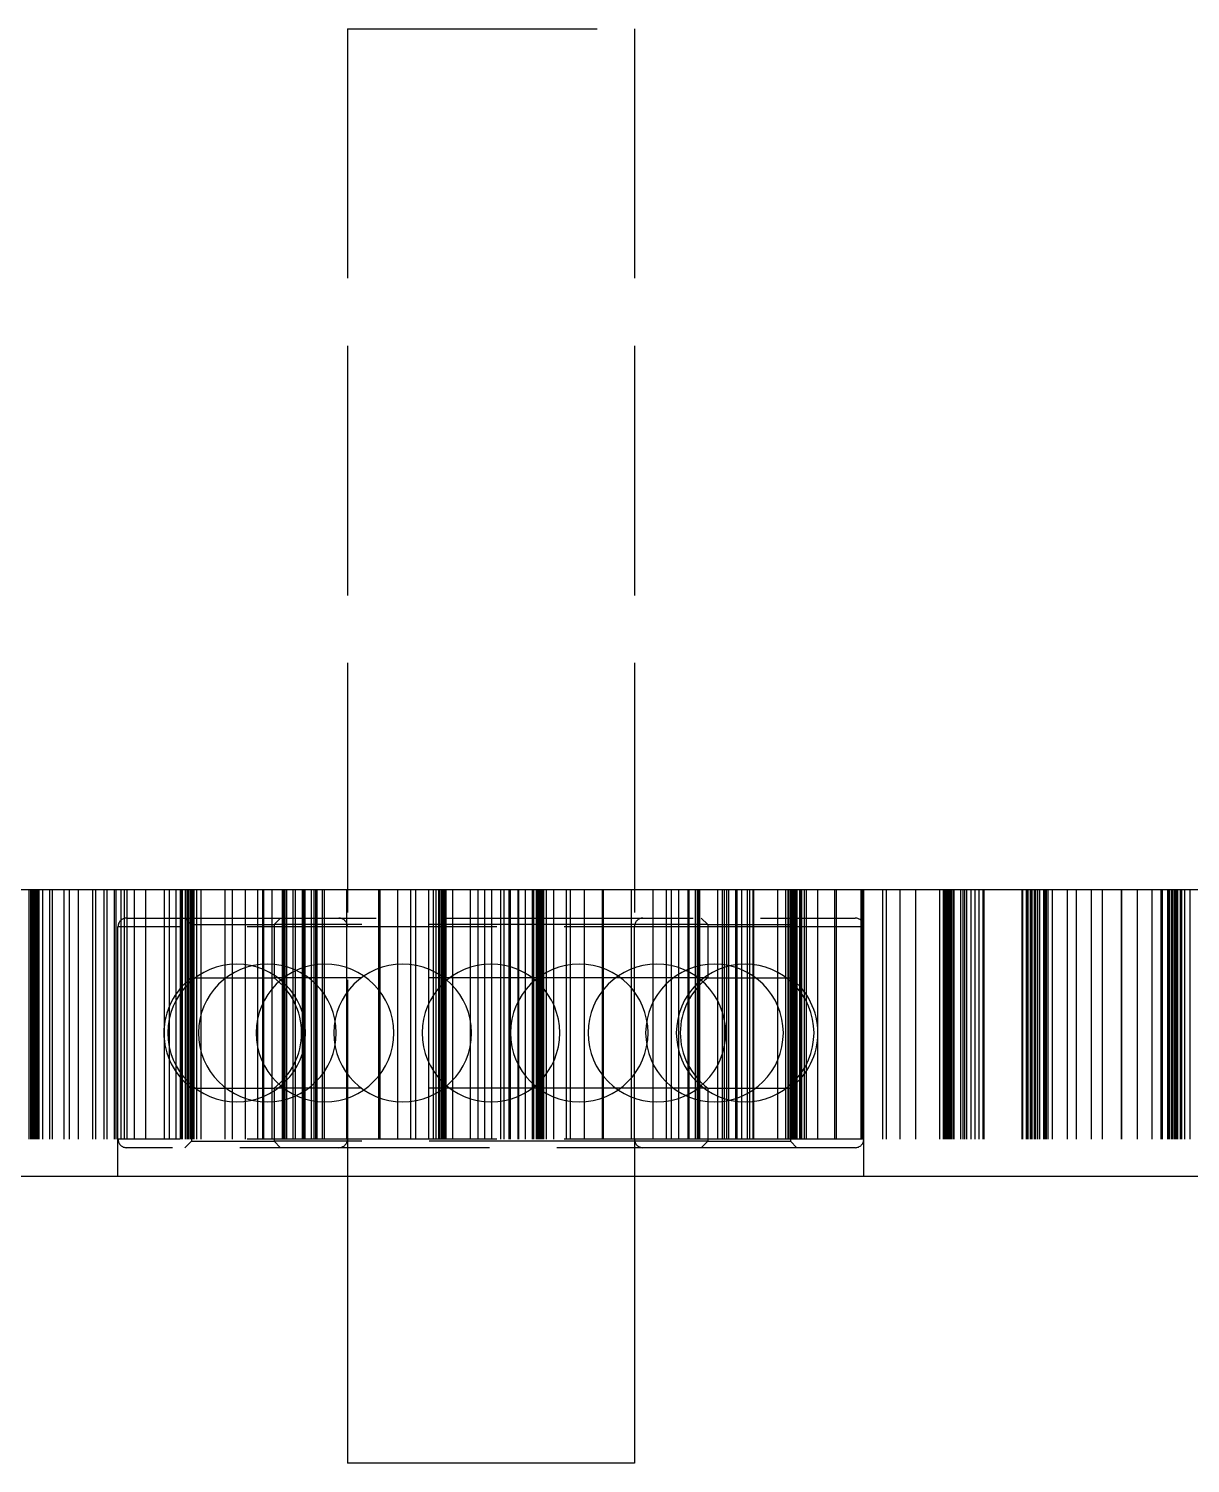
# Model space of a CAD drawing. Extents: x -3282 to 4846, y -1718 to 1845.
# Drawn here: x 4278.6 to 4319, y -477.9 to -427.9 of the extents above; entities that cross this region are included whole.
import ezdxf

# ---------------------------------------------------------------- set-up
doc = ezdxf.new("R2010")
doc.units = 0
doc.linetypes.add('DASHED', pattern=[11.05, 8.7, -2.35])
doc.linetypes.add('DOT', pattern=[2.2, 1.1, -1.1])
doc.layers.get('0').update_dxf_attribs({"linetype": 'CONTINUOUS'})
doc.layers.add('INVISIBLE', color=6, linetype='DOT')

msp = doc.modelspace()

# ---------------------------------------------------------------- linework, layer by layer
at = {"color": 1}
for p, q in [((4218.41165, -457.895823), (4526.803805, -457.895823)), ((4526.803805, -467.895823), (4218.41165, -467.895823)), ((4289.665441, -467.895823), (4289.665441, -477.895823)), ((4299.665441, -467.895823), (4299.665441, -477.895823)), ((4292.165441, -477.895823), (4289.665441, -477.895823)), ((4299.665441, -477.895823), (4292.165441, -477.895823))]:
    msp.add_line(p, q, dxfattribs=at)
at = {"layer": 'INVISIBLE', "linetype": 'DASHED'}
for p, q in [((4289.665441, -427.895823), (4299.665441, -427.895823)), ((4289.665441, -427.895823), (4289.665441, -467.895823)), ((4299.665441, -427.895823), (4299.665441, -459.195823)), ((4278.554333, -457.895823), (4278.554333, -467.895823)), ((4278.613398, -457.895823), (4278.613398, -467.895823)), ((4278.623508, -457.895823), (4278.623508, -467.895823)), ((4278.653107, -457.895823), (4278.653107, -467.895823)), ((4278.664704, -457.895823), (4278.664704, -467.895823)), ((4278.675875, -457.895823), (4278.675875, -467.895823)), ((4278.714435, -457.895823), (4278.714435, -467.895823)), ((4278.737237, -457.895823), (4278.737237, -467.895823)), ((4278.757952, -457.895823), (4278.757952, -467.895823)), ((4278.773581, -457.895823), (4278.773581, -467.895823)), ((4278.784749, -457.895823), (4278.784749, -467.895823)), ((4278.805972, -457.895823), (4278.805972, -467.895823)), ((4278.808433, -457.895823), (4278.808433, -467.895823)), ((4278.830329, -457.895823), (4278.830329, -467.895823)), ((4278.86932, -457.895823), (4278.86932, -467.895823)), ((4278.877835, -457.895823), (4278.877835, -467.895823)), ((4278.903627, -457.895823), (4278.903627, -467.895823)), ((4279.031274, -457.895823), (4279.031274, -467.895823)), ((4279.033013, -457.895823), (4279.033013, -467.895823)), ((4279.281704, -457.895823), (4279.281704, -467.895823)), ((4279.375498, -457.895823), (4279.375498, -467.895823)), ((4279.780935, -457.895823), (4279.780935, -467.895823)), ((4279.958013, -457.895823), (4279.958013, -467.895823)), ((4280.278449, -457.895823), (4280.278449, -467.895823)), ((4280.773348, -457.895823), (4280.773348, -467.895823)), ((4280.886489, -457.895823), (4280.886489, -467.895823)), ((4281.166712, -457.895823), (4281.166712, -467.895823)), ((4281.172763, -457.895823), (4281.172763, -467.895823)), ((4281.28224, -457.895823), (4281.28224, -467.895823)), ((4281.529248, -457.895823), (4281.529248, -467.895823)), ((4281.585628, -457.895823), (4281.585628, -467.895823)), ((4281.665441, -467.895823), (4281.665441, -457.895823)), ((4281.765139, -457.895823), (4281.765139, -467.895823)), ((4281.876992, -457.895823), (4281.876992, -467.895823)), ((4281.97644, -457.895823), (4281.97644, -467.895823)), ((4282.234814, -457.895823), (4282.234814, -467.895823)), ((4282.627298, -457.895823), (4282.627298, -467.895823)), ((4283.281016, -457.895823), (4283.281016, -467.895823)), ((4283.446513, -457.895823), (4283.446513, -467.895823)), ((4283.678949, -457.895823), (4283.678949, -467.895823)), ((4283.83374, -457.895823), (4283.83374, -467.895823)), ((4283.871821, -457.895823), (4283.871821, -467.895823)), ((4283.90614, -457.895823), (4283.90614, -467.895823)), ((4284.00585, -457.895823), (4284.00585, -467.895823)), ((4284.009891, -457.895823), (4284.009891, -467.895823)), ((4284.062435, -457.895823), (4284.062435, -467.895823)), ((4284.105498, -457.895823), (4284.105498, -467.895823)), ((4284.135365, -457.895823), (4284.135365, -467.895823)), ((4284.19087, -457.895823), (4284.19087, -467.895823)), ((4284.194761, -457.895823), (4284.194761, -467.895823)), ((4284.227461, -457.895823), (4284.227461, -467.895823)), ((4284.277648, -457.895823), (4284.277648, -467.895823)), ((4284.287279, -457.895823), (4284.287279, -467.895823)), ((4284.313455, -457.895823), (4284.313455, -467.895823)), ((4284.40088, -457.895823), (4284.40088, -467.895823)), ((4284.556843, -457.895823), (4284.556843, -467.895823)), ((4285.391364, -457.895823), (4285.391364, -467.895823)), ((4285.649277, -457.895823), (4285.649277, -467.895823)), ((4286.093565, -457.895823), (4286.093565, -467.895823)), ((4286.529912, -457.895823), (4286.529912, -467.895823)), ((4286.699895, -457.895823), (4286.699895, -467.895823)), ((4286.742307, -457.895823), (4286.742307, -467.895823)), ((4287.026455, -457.895823), (4287.026455, -467.895823)), ((4287.393916, -457.895823), (4287.393916, -467.895823)), ((4287.396723, -457.895823), (4287.396723, -467.895823)), ((4287.397008, -457.895823), (4287.397008, -467.895823)), ((4287.399961, -457.895823), (4287.399961, -467.895823)), ((4287.406739, -457.895823), (4287.406739, -467.895823)), ((4287.409189, -457.895823), (4287.409189, -467.895823)), ((4287.411148, -457.895823), (4287.411148, -467.895823)), ((4287.416594, -457.895823), (4287.416594, -467.895823)), ((4287.420263, -457.895823), (4287.420263, -467.895823)), ((4287.434122, -457.895823), (4287.434122, -467.895823)), ((4287.443868, -457.895823), (4287.443868, -467.895823)), ((4287.477669, -457.895823), (4287.477669, -467.895823)), ((4287.543754, -457.895823), (4287.543754, -467.895823)), ((4287.765864, -457.895823), (4287.765864, -467.895823)), ((4287.846306, -457.895823), (4287.846306, -467.895823)), ((4288.08042, -457.895823), (4288.08042, -467.895823)), ((4288.127818, -457.895823), (4288.127818, -467.895823)), ((4288.183286, -457.895823), (4288.183286, -467.895823)), ((4288.403506, -457.895823), (4288.403506, -467.895823)), ((4288.487035, -457.895823), (4288.487035, -467.895823)), ((4288.55019, -457.895823), (4288.55019, -467.895823)), ((4288.599251, -457.895823), (4288.599251, -467.895823)), ((4288.78588, -457.895823), (4288.78588, -467.895823)), ((4288.855567, -457.895823), (4288.855567, -467.895823)), ((4289.628482, -457.895823), (4289.628482, -467.895823)), ((4290.747985, -457.895823), (4290.747985, -467.895823)), ((4290.793449, -457.895823), (4290.793449, -467.895823)), ((4291.413029, -457.895823), (4291.413029, -467.895823)), ((4291.858222, -457.895823), (4291.858222, -467.895823)), ((4292.038759, -457.895823), (4292.038759, -467.895823)), ((4292.486456, -457.895823), (4292.486456, -467.895823)), ((4292.656576, -457.895823), (4292.656576, -467.895823)), ((4292.740926, -457.895823), (4292.740926, -467.895823)), ((4292.833993, -457.895823), (4292.833993, -467.895823)), ((4292.856242, -457.895823), (4292.856242, -467.895823)), ((4292.876039, -457.895823), (4292.876039, -467.895823)), ((4292.931982, -457.895823), (4292.931982, -467.895823)), ((4292.934193, -457.895823), (4292.934193, -467.895823)), ((4292.962487, -457.895823), (4292.962487, -467.895823)), ((4292.984958, -457.895823), (4292.984958, -467.895823)), ((4293.000098, -457.895823), (4293.000098, -467.895823)), ((4293.027049, -457.895823), (4293.027049, -467.895823)), ((4293.02887, -457.895823), (4293.02887, -467.895823)), ((4293.043754, -457.895823), (4293.043754, -467.895823)), ((4293.064691, -457.895823), (4293.064691, -467.895823)), ((4293.068343, -457.895823), (4293.068343, -467.895823)), ((4293.077333, -457.895823), (4293.077333, -467.895823)), ((4293.092678, -457.895823), (4293.092678, -467.895823)), ((4293.326915, -457.895823), (4293.326915, -467.895823)), ((4293.944929, -457.895823), (4293.944929, -467.895823)), ((4294.215287, -457.895823), (4294.215287, -467.895823)), ((4294.442828, -457.895823), (4294.442828, -467.895823)), ((4294.688918, -457.895823), (4294.688918, -467.895823)), ((4295.004752, -457.895823), (4295.004752, -467.895823)), ((4295.115596, -457.895823), (4295.115596, -467.895823)), ((4295.290408, -457.895823), (4295.290408, -467.895823)), ((4295.332212, -457.895823), (4295.332212, -467.895823)), ((4295.605116, -457.895823), (4295.605116, -467.895823)), ((4295.631618, -457.895823), (4295.631618, -467.895823)), ((4295.854651, -457.895823), (4295.854651, -467.895823)), ((4296.10314, -457.895823), (4296.10314, -467.895823)), ((4296.148207, -457.895823), (4296.148207, -467.895823)), ((4296.238204, -457.895823), (4296.238204, -467.895823)), ((4296.253549, -457.895823), (4296.253549, -467.895823)), ((4296.262539, -457.895823), (4296.262539, -467.895823)), ((4296.266192, -457.895823), (4296.266192, -467.895823)), ((4296.287129, -457.895823), (4296.287129, -467.895823)), ((4296.302012, -457.895823), (4296.302012, -467.895823)), ((4296.303833, -457.895823), (4296.303833, -467.895823)), ((4296.330785, -457.895823), (4296.330785, -467.895823)), ((4296.345925, -457.895823), (4296.345925, -467.895823)), ((4296.368395, -457.895823), (4296.368395, -467.895823)), ((4296.396689, -457.895823), (4296.396689, -467.895823)), ((4296.398901, -457.895823), (4296.398901, -467.895823)), ((4296.44107, -457.895823), (4296.44107, -467.895823)), ((4296.454843, -457.895823), (4296.454843, -467.895823)), ((4296.47464, -457.895823), (4296.47464, -467.895823)), ((4296.49689, -457.895823), (4296.49689, -467.895823)), ((4296.589956, -457.895823), (4296.589956, -467.895823)), ((4296.844426, -457.895823), (4296.844426, -467.895823)), ((4297.292123, -457.895823), (4297.292123, -467.895823)), ((4297.426417, -457.895823), (4297.426417, -467.895823)), ((4297.917853, -457.895823), (4297.917853, -467.895823)), ((4298.538976, -457.895823), (4298.538976, -467.895823)), ((4298.582898, -457.895823), (4298.582898, -467.895823)), ((4299.553004, -457.895823), (4299.553004, -467.895823)), ((4300.311302, -457.895823), (4300.311302, -467.895823)), ((4300.780692, -457.895823), (4300.780692, -467.895823)), ((4300.946512, -457.895823), (4300.946512, -467.895823)), ((4301.203064, -457.895823), (4301.203064, -467.895823)), ((4301.530788, -457.895823), (4301.530788, -467.895823)), ((4301.565019, -457.895823), (4301.565019, -467.895823)), ((4301.787129, -457.895823), (4301.787129, -467.895823)), ((4301.853213, -457.895823), (4301.853213, -467.895823)), ((4301.887014, -457.895823), (4301.887014, -467.895823)), ((4301.910619, -457.895823), (4301.910619, -467.895823)), ((4301.914289, -457.895823), (4301.914289, -467.895823)), ((4301.919207, -457.895823), (4301.919207, -467.895823)), ((4301.921693, -457.895823), (4301.921693, -467.895823)), ((4301.924143, -457.895823), (4301.924143, -467.895823)), ((4301.930922, -457.895823), (4301.930922, -467.895823)), ((4301.933874, -457.895823), (4301.933874, -467.895823)), ((4301.934834, -457.895823), (4301.934834, -467.895823)), ((4301.937863, -457.895823), (4301.937863, -467.895823)), ((4302.566571, -457.895823), (4302.566571, -467.895823)), ((4302.730994, -457.895823), (4302.730994, -467.895823)), ((4302.80097, -457.895823), (4302.80097, -467.895823)), ((4302.877078, -457.895823), (4302.877078, -467.895823)), ((4302.953456, -457.895823), (4302.953456, -467.895823)), ((4303.194598, -457.895823), (4303.194598, -467.895823)), ((4303.23475, -457.895823), (4303.23475, -467.895823)), ((4303.402095, -457.895823), (4303.402095, -467.895823)), ((4303.596199, -457.895823), (4303.596199, -467.895823)), ((4303.681605, -457.895823), (4303.681605, -467.895823)), ((4303.793122, -457.895823), (4303.793122, -467.895823)), ((4303.81883, -457.895823), (4303.81883, -467.895823)), ((4304.653966, -457.895823), (4304.653966, -467.895823)), ((4304.930002, -457.895823), (4304.930002, -467.895823)), ((4305.017427, -457.895823), (4305.017427, -467.895823)), ((4305.043603, -457.895823), (4305.043603, -467.895823)), ((4305.053234, -457.895823), (4305.053234, -467.895823)), ((4305.103421, -457.895823), (4305.103421, -467.895823)), ((4305.136122, -457.895823), (4305.136122, -467.895823)), ((4305.140012, -457.895823), (4305.140012, -467.895823)), ((4305.195518, -457.895823), (4305.195518, -467.895823)), ((4305.225386, -457.895823), (4305.225386, -467.895823)), ((4305.268447, -457.895823), (4305.268447, -467.895823)), ((4305.32099, -457.895823), (4305.32099, -467.895823)), ((4305.325032, -457.895823), (4305.325032, -467.895823)), ((4305.424742, -457.895823), (4305.424742, -467.895823)), ((4305.459061, -457.895823), (4305.459061, -467.895823)), ((4305.497143, -457.895823), (4305.497143, -467.895823)), ((4305.590628, -457.895823), (4305.590628, -467.895823)), ((4305.651932, -457.895823), (4305.651932, -467.895823)), ((4306.049866, -457.895823), (4306.049866, -467.895823)), ((4306.645359, -457.895823), (4306.645359, -467.895823)), ((4306.703584, -457.895823), (4306.703584, -467.895823)), ((4307.565743, -457.895823), (4307.565743, -467.895823)), ((4307.603702, -457.895823), (4307.603702, -467.895823)), ((4307.665441, -459.195823), (4307.665441, -457.895823)), ((4308.31825, -457.895823), (4308.31825, -467.895823)), ((4308.444393, -457.895823), (4308.444393, -467.895823)), ((4308.915236, -457.895823), (4308.915236, -467.895823)), ((4309.462927, -457.895823), (4309.462927, -467.895823)), ((4310.29787, -457.895823), (4310.29787, -467.895823)), ((4310.299608, -457.895823), (4310.299608, -467.895823)), ((4310.427256, -457.895823), (4310.427256, -467.895823)), ((4310.453047, -457.895823), (4310.453047, -467.895823)), ((4310.461563, -457.895823), (4310.461563, -467.895823)), ((4310.500553, -457.895823), (4310.500553, -467.895823)), ((4310.522449, -457.895823), (4310.522449, -467.895823)), ((4310.524911, -457.895823), (4310.524911, -467.895823)), ((4310.546134, -457.895823), (4310.546134, -467.895823)), ((4310.557301, -457.895823), (4310.557301, -467.895823)), ((4310.572929, -457.895823), (4310.572929, -467.895823)), ((4310.593645, -457.895823), (4310.593645, -467.895823)), ((4310.616447, -457.895823), (4310.616447, -467.895823)), ((4310.618101, -457.895823), (4310.618101, -467.895823)), ((4310.655008, -457.895823), (4310.655008, -467.895823)), ((4310.666178, -457.895823), (4310.666178, -467.895823)), ((4310.677775, -457.895823), (4310.677775, -467.895823)), ((4310.707374, -457.895823), (4310.707374, -467.895823)), ((4310.717485, -457.895823), (4310.717485, -467.895823)), ((4310.776549, -457.895823), (4310.776549, -467.895823)), ((4310.789733, -457.895823), (4310.789733, -467.895823)), ((4310.803469, -457.895823), (4310.803469, -467.895823)), ((4311.031548, -457.895823), (4311.031548, -467.895823)), ((4311.113503, -457.895823), (4311.113503, -467.895823)), ((4311.17586, -457.895823), (4311.17586, -467.895823)), ((4311.241509, -457.895823), (4311.241509, -467.895823)), ((4311.395157, -457.895823), (4311.395157, -467.895823)), ((4311.536237, -457.895823), (4311.536237, -467.895823)), ((4311.673965, -457.895823), (4311.673965, -467.895823)), ((4311.818362, -457.895823), (4311.818362, -467.895823)), ((4311.830068, -457.895823), (4311.830068, -467.895823)), ((4311.853565, -457.895823), (4311.853565, -467.895823)), ((4313.173189, -457.895823), (4313.173189, -467.895823)), ((4313.197926, -457.895823), (4313.197926, -467.895823)), ((4313.328874, -457.895823), (4313.328874, -467.895823)), ((4313.371091, -457.895823), (4313.371091, -467.895823)), ((4313.38628, -457.895823), (4313.38628, -467.895823)), ((4313.463524, -457.895823), (4313.463524, -467.895823)), ((4313.512612, -457.895823), (4313.512612, -467.895823)), ((4313.518402, -457.895823), (4313.518402, -467.895823)), ((4313.600035, -457.895823), (4313.600035, -467.895823)), ((4313.643327, -457.895823), (4313.643327, -467.895823)), ((4313.705097, -457.895823), (4313.705097, -467.895823)), ((4313.779593, -457.895823), (4313.779593, -467.895823)), ((4313.785289, -457.895823), (4313.785289, -467.895823)), ((4313.924408, -457.895823), (4313.924408, -467.895823)), ((4313.971749, -457.895823), (4313.971749, -467.895823)), ((4314.023998, -457.895823), (4314.023998, -467.895823)), ((4314.081339, -457.895823), (4314.081339, -467.895823)), ((4314.233747, -457.895823), (4314.233747, -467.895823)), ((4314.757752, -457.895823), (4314.757752, -467.895823)), ((4315.073103, -457.895823), (4315.073103, -467.895823)), ((4315.58892, -457.895823), (4315.58892, -467.895823)), ((4315.971093, -457.895823), (4315.971093, -467.895823)), ((4316.638409, -457.895823), (4316.638409, -467.895823)), ((4316.649827, -457.895823), (4316.649827, -467.895823)), ((4317.194263, -457.895823), (4317.194263, -467.895823)), ((4317.7027, -457.895823), (4317.7027, -467.895823)), ((4317.703683, -457.895823), (4317.703683, -467.895823)), ((4318.023432, -457.895823), (4318.023432, -467.895823)), ((4318.062715, -457.895823), (4318.062715, -467.895823)), ((4318.255026, -457.895823), (4318.255026, -467.895823)), ((4318.296893, -457.895823), (4318.296893, -467.895823)), ((4318.311066, -457.895823), (4318.311066, -467.895823)), ((4318.378115, -457.895823), (4318.378115, -467.895823)), ((4318.417364, -457.895823), (4318.417364, -467.895823)), ((4318.421853, -457.895823), (4318.421853, -467.895823)), ((4318.482438, -457.895823), (4318.482438, -467.895823)), ((4318.512761, -457.895823), (4318.512761, -467.895823)), ((4318.545956, -457.895823), (4318.545956, -467.895823)), ((4318.554185, -457.895823), (4318.554185, -467.895823)), ((4318.6016, -457.895823), (4318.6016, -467.895823)), ((4318.60512, -457.895823), (4318.60512, -467.895823)), ((4318.687051, -457.895823), (4318.687051, -467.895823)), ((4318.713314, -457.895823), (4318.713314, -467.895823)), ((4318.741446, -457.895823), (4318.741446, -467.895823)), ((4318.846404, -457.895823), (4318.846404, -467.895823)), ((4319.030964, -457.895823), (4319.030964, -467.895823)), ((4281.965441, -458.895823), (4307.365441, -458.895823)), ((4284.000441, -458.895823), (4284.225441, -459.120823)), ((4287.330441, -458.895823), (4287.105441, -459.120823)), ((4302.000441, -458.895823), (4302.225441, -459.120823)), ((4305.330441, -458.895823), (4305.105441, -459.120823)), ((4305.923771, -459.195823), (4281.665441, -459.195823)), ((4284.225441, -459.120823), (4287.105441, -459.120823)), ((4284.225441, -459.120823), (4284.225441, -460.975823)), ((4301.212593, -459.120823), (4287.105441, -459.120823)), ((4287.105441, -459.120823), (4287.105441, -460.975823)), ((4299.665441, -466.595823), (4299.665441, -459.195823)), ((4302.225441, -459.120823), (4301.212593, -459.120823)), ((4302.225441, -459.120823), (4302.225441, -460.975823)), ((4302.225441, -459.120823), (4305.105441, -459.120823)), ((4305.105441, -459.120823), (4305.105441, -460.975823)), ((4307.665441, -459.195823), (4305.923771, -459.195823)), ((4307.665441, -466.595823), (4307.665441, -459.195823)), ((4284.225441, -460.975823), (4287.105441, -460.975823)), ((4301.212593, -460.975823), (4287.105441, -460.975823)), ((4302.225441, -460.975823), (4301.212593, -460.975823)), ((4302.225441, -460.975823), (4305.105441, -460.975823)), ((4284.225441, -464.815823), (4287.105441, -464.815823)), ((4284.225441, -464.815823), (4284.225441, -466.670823)), ((4301.212593, -464.815823), (4287.105441, -464.815823)), ((4287.105441, -464.815823), (4287.105441, -466.670823)), ((4302.225441, -464.815823), (4301.212593, -464.815823)), ((4302.225441, -464.815823), (4302.225441, -466.670823)), ((4302.225441, -464.815823), (4305.105441, -464.815823)), ((4305.105441, -464.815823), (4305.105441, -466.670823)), ((4305.923771, -466.595823), (4281.665441, -466.595823)), ((4305.663964, -466.895823), (4281.965441, -466.895823)), ((4284.225441, -466.670823), (4284.000441, -466.895823)), ((4284.225441, -466.670823), (4287.105441, -466.670823)), ((4301.212593, -466.670823), (4287.105441, -466.670823)), ((4287.105441, -466.670823), (4287.330441, -466.895823)), ((4299.665441, -466.595823), (4299.665441, -467.895823)), ((4302.225441, -466.670823), (4301.212593, -466.670823)), ((4302.225441, -466.670823), (4302.000441, -466.895823)), ((4302.225441, -466.670823), (4305.105441, -466.670823)), ((4305.105441, -466.670823), (4305.330441, -466.895823)), ((4307.365441, -466.895823), (4305.663964, -466.895823)), ((4307.665441, -466.595823), (4305.923771, -466.595823)), ((4307.665441, -467.895823), (4307.665441, -466.595823))]:
    msp.add_line(p, q, dxfattribs=at)
for centre, radius, start, end in [((4281.965441, -459.195823), 0.3, 90, 180), ((4289.365441, -459.195823), 0.3, 0, 90), ((4299.965441, -459.195823), 0.3, 90, 180), ((4307.365441, -459.195823), 0.3, 0, 90), ((4285.802171, -462.895823), 2.4, 90, 180), ((4286.871213, -462.895823), 2.4, 90, 180), ((4285.802171, -462.895823), 2.4, 0, 90), ((4288.880353, -462.895823), 2.4, 90, 180), ((4286.871213, -462.895823), 2.4, 0, 90), ((4288.880353, -462.895823), 2.4, 0, 90), ((4291.58726, -462.895823), 2.4, 90, 180), ((4291.58726, -462.895823), 2.4, 0, 90), ((4294.665441, -462.895823), 2.4, 90, 180), ((4294.665441, -462.895823), 2.4, 0, 90), ((4297.743622, -462.895823), 2.4, 90, 180), ((4297.743622, -462.895823), 2.4, 0, 90), ((4300.45053, -462.895823), 2.4, 90, 180), ((4302.45967, -462.895823), 2.4, 90, 180), ((4300.45053, -462.895823), 2.4, 0, 90), ((4303.528711, -462.895823), 2.4, 90, 180), ((4302.45967, -462.895823), 2.4, 0, 90), ((4303.528711, -462.895823), 2.4, 0, 90), ((4285.665441, -462.895823), 2.4, 126.869898, 233.130102), ((4285.665441, -462.895823), 2.4, 306.869898, 53.130102), ((4303.665441, -462.895823), 2.4, 126.869898, 233.130102), ((4303.665441, -462.895823), 2.4, 306.869898, 53.130102), ((4285.802171, -462.895823), 2.4, 180, 270), ((4286.871213, -462.895823), 2.4, 180, 270), ((4285.802171, -462.895823), 2.4, 270, 0), ((4288.880353, -462.895823), 2.4, 180, 270), ((4286.871213, -462.895823), 2.4, 270, 0), ((4288.880353, -462.895823), 2.4, 270, 0), ((4291.58726, -462.895823), 2.4, 180, 270), ((4291.58726, -462.895823), 2.4, 270, 0), ((4294.665441, -462.895823), 2.4, 180, 270), ((4294.665441, -462.895823), 2.4, 270, 0), ((4297.743622, -462.895823), 2.4, 180, 270), ((4297.743622, -462.895823), 2.4, 270, 0), ((4300.45053, -462.895823), 2.4, 180, 270), ((4302.45967, -462.895823), 2.4, 180, 270), ((4300.45053, -462.895823), 2.4, 270, 0), ((4303.528711, -462.895823), 2.4, 180, 270), ((4302.45967, -462.895823), 2.4, 270, 0), ((4303.528711, -462.895823), 2.4, 270, 0), ((4281.965441, -466.595823), 0.3, 180, 270), ((4289.365441, -466.595823), 0.3, 270, 0), ((4299.965441, -466.595823), 0.3, 180, 270), ((4307.365441, -466.595823), 0.3, 270, 0)]:
    msp.add_arc(centre, radius, start, end, dxfattribs=at)

doc.saveas('drawing.dxf')
